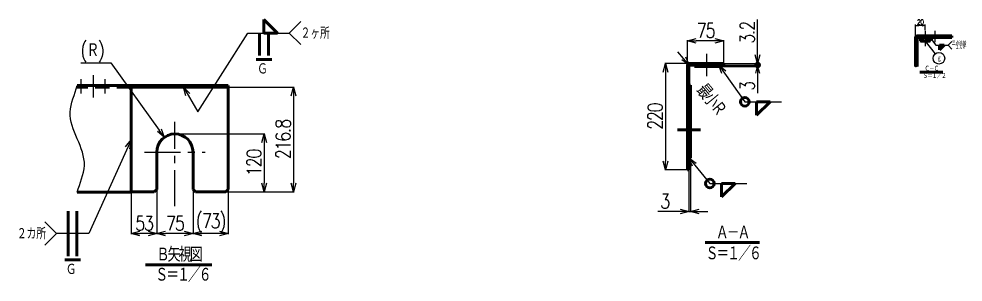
# Model space of a CAD drawing. Header units: millimetres. Extents: x -323 to 4814, y -2938 to 1352.
# Drawn here: x -321 to 1630, y -2938 to -2394 of the extents above; entities that cross this region are included whole.
import ezdxf

# ---------------------------------------------------------------- set-up
doc = ezdxf.new("R2010")
doc.units = ezdxf.units.MM
doc.header["$LTSCALE"] = 2.338583
doc.linetypes.add('CENTER', pattern=[50.8, 31.75, -6.35, 6.35, -6.35])
doc.linetypes.add('DASHED', pattern=[19.05, 12.7, -6.35])
doc.layers.add('NoLayerName_001', color=7, linetype='Continuous')
doc.styles.get("Standard").update_dxf_attribs({"font": 'txt', "bigfont": 'extfont2'})
doc.dimstyles.get("Standard").update_dxf_attribs({"dimtxt": 2.5, "dimasz": 2.5, "dimexe": 1.25, "dimexo": 0.625, "dimtad": 1, "dimdec": 3, "dimzin": 0, "dimdsep": 46, "dimtxsty": 'Standard', "dimcen": 2.5, "dimadec": 0, "dimazin": 0, "dimtfac": 0.75, "dimtdec": 3, "dimtmove": 0, "dimatfit": 3, "dimfxl": 1, "dimarcsym": 0})

# ---------------------------------------------------------------- blocks, each defined once
blk = doc.blocks.new('_OPEN30')
at = {"color": 0, "linetype": 'ByBlock', "lineweight": -2}
for p, q in [((-1, 0.267949), (0, 0)), ((0, 0), (-1, -0.267949)), ((0, 0), (-1, 0))]:
    blk.add_line(p, q, dxfattribs=at)
blk = doc.blocks.new('*D119')
at = {"layer": 'Defpoints', "color": 0}
for p in [(111.1, -2535.3), (106.1, -2752.1), (245.9, -2752.1)]:
    blk.add_point(p, dxfattribs=at)
at = {"layer": 'NoLayerName_001', "color": 0, "linetype": 'Continuous', "lineweight": 25}
for p, q in [((111.7, -2535.3), (247.1, -2535.3)), ((245.9, -2553.3), (245.9, -2734.1)), ((106.7, -2752.1), (247.1, -2752.1))]:
    blk.add_line(p, q, dxfattribs=at)
at = {"layer": 'NoLayerName_001', "color": 0, "lineweight": 25, "xscale": 18, "yscale": 18, "zscale": 18}
for p, rotation in [((245.9, -2535.3), 90), ((245.9, -2752.1), 270)]:
    blk.add_blockref('_OPEN30', p, dxfattribs=dict(at, rotation=rotation))
at = {"layer": 'NoLayerName_001', "color": 2, "lineweight": 50, "insert": (224.6, -2643.7), "char_height": 30, "attachment_point": 5, "rotation": 90}
blk.add_mtext('\\W0.800000;\\T0.875000;216.8', dxfattribs=at)
blk = doc.blocks.new('*D120')
at = {"layer": 'Defpoints', "color": 0}
for p in [(-36.6, -2747.1), (-89.6, -2752.1), (-89.6, -2838.1)]:
    blk.add_point(p, dxfattribs=at)
at = {"layer": 'NoLayerName_001', "color": 0, "linetype": 'Continuous', "lineweight": 25}
for p, q in [((-36.6, -2747.8), (-36.6, -2839.3)), ((-89.6, -2752.8), (-89.6, -2839.3)), ((-54.6, -2838.1), (-71.6, -2838.1))]:
    blk.add_line(p, q, dxfattribs=at)
at = {"layer": 'NoLayerName_001', "color": 0, "lineweight": 25, "xscale": 18, "yscale": 18, "zscale": 18, "rotation": 180}
blk.add_blockref('_OPEN30', (-89.6, -2838.1), dxfattribs=at)
at = {"layer": 'NoLayerName_001', "color": 0, "lineweight": 25, "xscale": 18, "yscale": 18, "zscale": 18}
blk.add_blockref('_OPEN30', (-36.6, -2838.1), dxfattribs=at)
at = {"layer": 'NoLayerName_001', "color": 2, "lineweight": 50, "insert": (-63.1, -2816.8), "char_height": 30, "attachment_point": 5}
blk.add_mtext('\\W0.800000;\\T0.875000;53', dxfattribs=at)
blk = doc.blocks.new('*D121')
at = {"layer": 'Defpoints', "color": 0}
for p in [(-36.6, -2747.1), (38.4, -2747.1), (-36.6, -2838.1)]:
    blk.add_point(p, dxfattribs=at)
at = {"layer": 'NoLayerName_001', "color": 0, "linetype": 'Continuous', "lineweight": 25}
for p, q in [((-36.6, -2747.8), (-36.6, -2839.3)), ((38.4, -2747.8), (38.4, -2839.3)), ((20.4, -2838.1), (-18.6, -2838.1))]:
    blk.add_line(p, q, dxfattribs=at)
at = {"layer": 'NoLayerName_001', "color": 0, "lineweight": 25, "xscale": 18, "yscale": 18, "zscale": 18, "rotation": 180}
blk.add_blockref('_OPEN30', (-36.6, -2838.1), dxfattribs=at)
at = {"layer": 'NoLayerName_001', "color": 0, "lineweight": 25, "xscale": 18, "yscale": 18, "zscale": 18}
blk.add_blockref('_OPEN30', (38.4, -2838.1), dxfattribs=at)
at = {"layer": 'NoLayerName_001', "color": 2, "lineweight": 50, "insert": (0.9, -2816.8), "char_height": 30, "attachment_point": 5}
blk.add_mtext('\\W0.800000;\\T0.875000;75', dxfattribs=at)
blk = doc.blocks.new('*D122')
at = {"layer": 'Defpoints', "color": 0}
for p in [(0.9, -2632.1), (106.1, -2752.1), (185.7, -2752.1)]:
    blk.add_point(p, dxfattribs=at)
at = {"layer": 'NoLayerName_001', "color": 0, "linetype": 'Continuous', "lineweight": 25}
for p, q in [((1.5, -2632.1), (187, -2632.1)), ((185.7, -2650.1), (185.7, -2734.1)), ((106.7, -2752.1), (187, -2752.1))]:
    blk.add_line(p, q, dxfattribs=at)
at = {"layer": 'NoLayerName_001', "color": 0, "lineweight": 25, "xscale": 18, "yscale": 18, "zscale": 18}
for p, rotation in [((185.7, -2632.1), 90), ((185.7, -2752.1), 270)]:
    blk.add_blockref('_OPEN30', p, dxfattribs=dict(at, rotation=rotation))
at = {"layer": 'NoLayerName_001', "color": 2, "lineweight": 50, "insert": (164.4, -2692.1), "char_height": 30, "attachment_point": 5, "rotation": 90}
blk.add_mtext('\\W0.800000;\\T0.875000;120', dxfattribs=at)
blk = doc.blocks.new('*D123')
at = {"layer": 'Defpoints', "color": 0}
for p in [(38.4, -2747.1), (111.1, -2747.1), (38.4, -2838.1)]:
    blk.add_point(p, dxfattribs=at)
at = {"layer": 'NoLayerName_001', "color": 0, "linetype": 'Continuous', "lineweight": 25}
for p, q in [((38.4, -2747.8), (38.4, -2839.3)), ((111.1, -2747.8), (111.1, -2839.3)), ((93.1, -2838.1), (56.4, -2838.1))]:
    blk.add_line(p, q, dxfattribs=at)
at = {"layer": 'NoLayerName_001', "color": 0, "lineweight": 25, "xscale": 18, "yscale": 18, "zscale": 18, "rotation": 180}
blk.add_blockref('_OPEN30', (38.4, -2838.1), dxfattribs=at)
at = {"layer": 'NoLayerName_001', "color": 0, "lineweight": 25, "xscale": 18, "yscale": 18, "zscale": 18}
blk.add_blockref('_OPEN30', (111.1, -2838.1), dxfattribs=at)
at = {"layer": 'NoLayerName_001', "color": 2, "lineweight": 50, "insert": (74.8, -2816.8), "char_height": 30, "attachment_point": 5}
blk.add_mtext('\\W0.800000;\\T0.875000;(73)', dxfattribs=at)
blk = doc.blocks.new('*D124')
at = {"layer": 'Defpoints', "color": 0}
for p in [(-20.9, -2639.1), (0.9, -2669.6)]:
    blk.add_point(p, dxfattribs=at)
at = {"layer": 'NoLayerName_001', "color": 0, "linetype": 'Continuous', "lineweight": 25}
for p, q in [((-193.3, -2485.1), (-131.1, -2485.1)), ((-131.1, -2485.1), (-31.4, -2624.5))]:
    blk.add_line(p, q, dxfattribs=at)
at = {"layer": 'NoLayerName_001', "color": 0, "lineweight": 25, "xscale": 18, "yscale": 18, "zscale": 18, "rotation": 305.5948624765986}
blk.add_blockref('_OPEN30', (-20.9, -2639.1), dxfattribs=at)
at = {"layer": 'NoLayerName_001', "color": 2, "lineweight": 50, "insert": (-170.1, -2463.9), "char_height": 30, "attachment_point": 5}
blk.add_mtext('\\W0.800000;\\T0.875000;(Ｒ)', dxfattribs=at)
blk = doc.blocks.new('_NONE')
blk = doc.blocks.new('JZB_0048')
at = {"layer": 'NoLayerName_001', "color": 4, "linetype": 'CENTER', "lineweight": 25}
for p, q in [((47.3, 241.6), (47.3, 195.2)), ((22.6, 203.6), (22.6, 233.5)), ((72.3, 203.6), (72.3, 233.5))]:
    blk.add_line(p, q, dxfattribs=at)
at = {"layer": 'NoLayerName_001', "color": 3, "linetype": 'DASHED', "lineweight": 50}
for p, q in [((125.9, 216.8), (13.5, 216.8)), ((17.6, 220), (17.6, 216.8)), ((27.6, 216.8), (27.6, 220)), ((67.3, 220), (67.3, 216.8)), ((77.3, 216.8), (77.3, 220))]:
    blk.add_line(p, q, dxfattribs=at)
at = {"layer": 'NoLayerName_001', "color": 7, "linetype": 'Continuous', "lineweight": 50}
for p, q in [((326.5, 220), (14.7, 220)), ((326.5, 216.8), (125.9, 216.8)), ((125.9, 0), (125.9, 215.8)), ((326.5, 216.8), (326.5, 220)), ((14.7, 0), (125.9, 0))]:
    blk.add_line(p, q, dxfattribs=at)
blk.add_ellipse((126, 215.8), major_axis=(0, 1), ratio=0.099504, start_param=1.391859, end_param=1.570796, dxfattribs=at)
at = {"layer": 'NoLayerName_001', "color": 3, "linetype": 'Continuous', "lineweight": 25, "start_tangent": (0.258819, 0.965926), "end_tangent": (0.258819, 0.965926)}
blk.add_spline([(14.7, 0), (29.5, 55), (14.7, 110), (0, 165), (14.7, 220)], degree=3, dxfattribs=at)
blk = doc.blocks.new('JZB_0049')
at = {"layer": 'NoLayerName_001', "color": 7, "linetype": 'Continuous', "lineweight": 50}
for p, q in [((0, 29.4), (0, 246.2)), ((200.7, 34.4), (200.7, 246.2)), ((53, 111.9), (53, 34.4)), ((128, 34.4), (128, 111.9)), ((48, 29.4), (0, 29.4)), ((48, 29.4), (53, 34.4)), ((128, 34.4), (133, 29.4)), ((195.7, 29.4), (133, 29.4)), ((195.7, 29.4), (200.7, 34.4))]:
    blk.add_line(p, q, dxfattribs=at)
at = {"layer": 'NoLayerName_001', "color": 4, "linetype": 'CENTER', "lineweight": 25}
for p, q in [((90.5, 0), (90.5, 174.4)), ((28, 111.9), (153, 111.9))]:
    blk.add_line(p, q, dxfattribs=at)
at = {"layer": 'NoLayerName_001', "color": 7, "linetype": 'Continuous', "lineweight": 50}
blk.add_arc((90.5, 111.9), 37.5, 0, 180, dxfattribs=at)
blk = doc.blocks.new('DIM_0010')
at = {"layer": 'NoLayerName_001', "color": 2, "linetype": 'Continuous', "lineweight": 50}
for p, q in [((105.6, 132.4), (105.6, 85.9)), ((124.1, 85.9), (124.1, 132.4)), ((105.6, 85.9), (105.6, 39.4)), ((124.1, 39.4), (124.1, 85.9)), ((98.8, 31.5), (131.2, 31.5))]:
    blk.add_line(p, q, dxfattribs=at)
at = {"layer": 'NoLayerName_001', "color": 3, "linetype": 'Continuous', "lineweight": 25}
for points in [[(235.9, 279.7), (148.4, 85.9), (81.6, 85.9)], [(224.1, 265.3), (235.9, 279.7), (232.9, 261.3)], [(57.6, 109.9), (81.6, 85.9), (57.6, 61.9)]]:
    blk.add_lwpolyline(points, dxfattribs=at)
at = {"layer": 'NoLayerName_001', "color": 2, "linetype": 'Continuous', "lineweight": 50}
for s, width, p in [('２カ所', 0.666667, (0, 73.9)), ('\u3000Ｇ\u3000', 0.833333, (79, 0))]:
    blk.add_text(s, height=24, dxfattribs=dict(at, width=width)).set_placement(p)
blk = doc.blocks.new('DIM_0011')
at = {"layer": 'NoLayerName_001', "color": 2, "linetype": 'Continuous', "lineweight": 50}
for p, q in [((165.8, 191), (165.8, 163.1)), ((193.7, 163.1), (165.8, 191)), ((156.6, 163.1), (156.6, 116.6)), ((165.8, 163.1), (193.7, 163.1)), ((175.1, 116.6), (175.1, 163.1)), ((149.7, 108.7), (182.1, 108.7))]:
    blk.add_line(p, q, dxfattribs=at)
at = {"layer": 'NoLayerName_001', "color": 3, "linetype": 'Continuous', "lineweight": 25}
for points in [[(241.9, 187.1), (217.9, 163.1), (241.9, 139.1)], [(0, 51.3), (29.1, 0), (132.6, 163.1), (217.9, 163.1)], [(4.7, 33.2), (0, 51.3), (13.1, 38)]]:
    blk.add_lwpolyline(points, dxfattribs=at)
at = {"layer": 'NoLayerName_001', "color": 2, "linetype": 'Continuous', "lineweight": 50}
for s, width, p in [('２ヶ所', 0.666667, (241.9, 151.1)), ('\u3000Ｇ\u3000', 0.833333, (129.9, 77.2))]:
    blk.add_text(s, height=24, dxfattribs=dict(at, width=width)).set_placement(p)
blk = doc.blocks.new('*D125')
at = {"layer": 'Defpoints', "color": 0}
for p in [(1064.1, -2486.4), (1014.6, -2706.4), (1059.9, -2706.4)]:
    blk.add_point(p, dxfattribs=at)
at = {"layer": 'NoLayerName_001', "color": 0, "linetype": 'Continuous', "lineweight": 25}
for p, q in [((1063.5, -2486.4), (1013.3, -2486.4)), ((1014.6, -2504.4), (1014.6, -2688.4)), ((1059.3, -2706.4), (1013.3, -2706.4))]:
    blk.add_line(p, q, dxfattribs=at)
at = {"layer": 'NoLayerName_001', "color": 0, "lineweight": 25, "xscale": 18, "yscale": 18, "zscale": 18}
for p, rotation in [((1014.6, -2486.4), 90), ((1014.6, -2706.4), 270)]:
    blk.add_blockref('_OPEN30', p, dxfattribs=dict(at, rotation=rotation))
at = {"layer": 'NoLayerName_001', "color": 2, "lineweight": 50, "insert": (993.3, -2596.4), "char_height": 30, "attachment_point": 5, "rotation": 90}
blk.add_mtext('\\W0.800000;\\T0.875000;220', dxfattribs=at)
blk = doc.blocks.new('*D126')
at = {"layer": 'Defpoints', "color": 0}
for p in [(1063.5, -2489.9), (1064.1, -2490.6)]:
    blk.add_point(p, dxfattribs=at)
at = {"layer": 'NoLayerName_001', "color": 0, "linetype": 'Continuous', "lineweight": 25}
for p, q in [((1052, -2476), (1040.5, -2462.1)), ((1064.1, -2490.6), (1063.5, -2489.9))]:
    blk.add_line(p, q, dxfattribs=at)
at = {"layer": 'NoLayerName_001', "color": 0, "lineweight": 25, "xscale": 18, "yscale": 18, "zscale": 18, "rotation": 309.6634597077643}
blk.add_blockref('_OPEN30', (1063.5, -2489.9), dxfattribs=at)
at = {"layer": 'NoLayerName_001', "color": 2, "lineweight": 50, "insert": (1109.1, -2560.5), "char_height": 30, "attachment_point": 5, "rotation": 309.6635}
blk.add_mtext('\\W0.800000;\\T0.875000;最小Ｒ', dxfattribs=at)
blk = doc.blocks.new('*D127')
at = {"layer": 'Defpoints', "color": 0}
for p in [(1066.1, -2681.4), (1063.1, -2706.4), (1066.1, -2792.4)]:
    blk.add_point(p, dxfattribs=at)
at = {"layer": 'NoLayerName_001', "color": 0, "linetype": 'Continuous', "lineweight": 25}
for p, q in [((1066.1, -2682.1), (1066.1, -2793.6)), ((1063.1, -2707.1), (1063.1, -2793.6)), ((1063.1, -2792.4), (998.7, -2792.4)), ((1045.1, -2792.4), (1027.1, -2792.4)), ((1063.1, -2792.4), (1066.1, -2792.4)), ((1084.1, -2792.4), (1102.1, -2792.4))]:
    blk.add_line(p, q, dxfattribs=at)
at = {"layer": 'NoLayerName_001', "color": 0, "lineweight": 25, "xscale": 18, "yscale": 18, "zscale": 18}
blk.add_blockref('_OPEN30', (1063.1, -2792.4), dxfattribs=at)
at = {"layer": 'NoLayerName_001', "color": 0, "lineweight": 25, "xscale": 18, "yscale": 18, "zscale": 18, "rotation": 180}
blk.add_blockref('_OPEN30', (1066.1, -2792.4), dxfattribs=at)
at = {"layer": 'NoLayerName_001', "color": 2, "lineweight": 50, "insert": (1012.9, -2771.1), "char_height": 30, "attachment_point": 5}
blk.add_mtext('\\W0.800000;\\T0.875000;3', dxfattribs=at)
blk = doc.blocks.new('*D128')
at = {"layer": 'Defpoints', "color": 0}
for p in [(1059.9, -2439.4), (1059.9, -2490.6), (1134.9, -2486.4)]:
    blk.add_point(p, dxfattribs=at)
at = {"layer": 'NoLayerName_001', "color": 0, "linetype": 'Continuous', "lineweight": 25}
for p, q in [((1059.9, -2490), (1059.9, -2438.2)), ((1134.9, -2485.8), (1134.9, -2438.2)), ((1116.9, -2439.4), (1077.9, -2439.4))]:
    blk.add_line(p, q, dxfattribs=at)
at = {"layer": 'NoLayerName_001', "color": 0, "lineweight": 25, "xscale": 18, "yscale": 18, "zscale": 18, "rotation": 180}
blk.add_blockref('_OPEN30', (1059.9, -2439.4), dxfattribs=at)
at = {"layer": 'NoLayerName_001', "color": 0, "lineweight": 25, "xscale": 18, "yscale": 18, "zscale": 18}
blk.add_blockref('_OPEN30', (1134.9, -2439.4), dxfattribs=at)
at = {"layer": 'NoLayerName_001', "color": 2, "lineweight": 50, "insert": (1097.4, -2418.1), "char_height": 30, "attachment_point": 5}
blk.add_mtext('\\W0.800000;\\T0.875000;75', dxfattribs=at)
blk = doc.blocks.new('_DOT')
at = {"color": 0, "linetype": 'ByBlock', "lineweight": -2}
blk.add_line((-0.5, 0), (-1, 0), dxfattribs=at)
at = {"color": 0, "linetype": 'ByBlock', "lineweight": -2, "const_width": 0.5}
blk.add_lwpolyline([(-0.25, 0, 1), (0.25, 0, 1)], format="xyb", close=True, dxfattribs=at)
blk = doc.blocks.new('*D129')
at = {"layer": 'Defpoints', "color": 0}
for p in [(1124.9, -2492.6), (1134.9, -2489.6), (1205.1, -2492.6)]:
    blk.add_point(p, dxfattribs=at)
at = {"layer": 'NoLayerName_001', "color": 0, "linetype": 'Continuous', "lineweight": 25}
for p, q in [((1205.1, -2476.1), (1205.1, -2462.6)), ((1125.6, -2492.6), (1206.4, -2492.6)), ((1135.6, -2489.6), (1206.4, -2489.6)), ((1205.1, -2489.6), (1205.1, -2492.6)), ((1205.1, -2492.6), (1205.1, -2548.1)), ((1205.1, -2506.1), (1205.1, -2519.6))]:
    blk.add_line(p, q, dxfattribs=at)
at = {"layer": 'NoLayerName_001', "color": 0, "lineweight": 25, "xscale": 13.5, "yscale": 13.5, "zscale": 13.5}
for name, p, rotation in [('_DOT', (1205.1, -2489.6), 270), ('_OPEN30', (1205.1, -2492.6), 90)]:
    blk.add_blockref(name, p, dxfattribs=dict(at, rotation=rotation))
at = {"layer": 'NoLayerName_001', "color": 2, "lineweight": 50, "insert": (1183.8, -2533.9), "char_height": 30, "attachment_point": 5, "rotation": 90}
blk.add_mtext('\\W0.800000;\\T0.875000;3', dxfattribs=at)
blk = doc.blocks.new('*D130')
at = {"layer": 'Defpoints', "color": 0}
for p in [(1134.9, -2486.4), (1134.9, -2489.6), (1205.1, -2489.6)]:
    blk.add_point(p, dxfattribs=at)
at = {"layer": 'NoLayerName_001', "color": 0, "linetype": 'Continuous', "lineweight": 25}
for p, q in [((1205.1, -2486.4), (1205.1, -2395.6)), ((1205.1, -2468.4), (1205.1, -2450.4)), ((1135.6, -2486.4), (1206.4, -2486.4)), ((1135.6, -2489.6), (1206.4, -2489.6)), ((1205.1, -2486.4), (1205.1, -2489.6))]:
    blk.add_line(p, q, dxfattribs=at)
at = {"layer": 'NoLayerName_001', "color": 0, "lineweight": 25, "xscale": 18, "yscale": 18, "zscale": 18, "rotation": 270}
blk.add_blockref('_OPEN30', (1205.1, -2486.4), dxfattribs=at)
at = {"layer": 'NoLayerName_001', "color": 2, "lineweight": 50, "insert": (1183.8, -2423), "char_height": 30, "attachment_point": 5, "rotation": 90}
blk.add_mtext('\\W0.800000;\\T0.875000;3.2', dxfattribs=at)
blk = doc.blocks.new('JZB_0050')
at = {"layer": 'NoLayerName_001', "color": 7, "linetype": 'Continuous', "lineweight": 50}
for p, q in [((0, 215.8), (0, 0)), ((3.2, 0), (3.2, 215.8)), ((75, 220), (4.2, 220)), ((4.2, 216.8), (75, 216.8)), ((75, 216.8), (75, 220)), ((0, 0), (3.2, 0))]:
    blk.add_line(p, q, dxfattribs=at)
at = {"layer": 'NoLayerName_001', "color": 3, "linetype": 'DASHED', "lineweight": 50}
blk.add_line((0, 120), (3.2, 120), dxfattribs=at)
at = {"layer": 'NoLayerName_001', "color": 7, "linetype": 'Continuous', "lineweight": 50}
for radius in [4.2, 1]:
    blk.add_arc((4.2, 215.8), radius, 90, 180, dxfattribs=at)
blk = doc.blocks.new('JZB_0051')
at = {"layer": 'NoLayerName_001', "color": 4, "linetype": 'CENTER', "lineweight": 25}
blk.add_line((25, 0), (25, 46.2), dxfattribs=at)
at = {"layer": 'NoLayerName_001', "color": 7, "linetype": 'Continuous', "lineweight": 50}
for p, q in [((0, 23), (0, 20)), ((50, 20), (0, 20)), ((50, 20), (50, 23))]:
    blk.add_line(p, q, dxfattribs=at)
blk = doc.blocks.new('JZB_0052')
at = {"layer": 'NoLayerName_001', "color": 7, "linetype": 'Continuous', "lineweight": 50}
for p, q in [((26.9, 150), (23.9, 150)), ((26.9, 0), (26.9, 150)), ((26.9, 0), (23.9, 0))]:
    blk.add_line(p, q, dxfattribs=at)
at = {"layer": 'NoLayerName_001', "color": 4, "linetype": 'CENTER', "lineweight": 50}
blk.add_line((47.9, 57.5), (0, 57.5), dxfattribs=at)
blk = doc.blocks.new('DIM_0012')
at = {"layer": 'NoLayerName_001', "color": 2, "linetype": 'Continuous', "lineweight": 50}
for p, q in [((67.3, 28.1), (67.3, 0.2)), ((95.4, 28.1), (67.3, 28.1)), ((67.3, 0.2), (95.4, 28.1))]:
    blk.add_line(p, q, dxfattribs=at)
at = {"layer": 'NoLayerName_001', "color": 3, "linetype": 'Continuous', "lineweight": 25}
for points in [[(7.6, 64.2), (0, 81.2), (15.1, 70.3)], [(0, 81.2), (43.3, 28.1), (119.4, 28.1)]]:
    blk.add_lwpolyline(points, dxfattribs=at)
at = {"layer": 'NoLayerName_001', "color": 2, "linetype": 'Continuous', "lineweight": 50}
blk.add_circle((43.3, 28.1), 9, dxfattribs=at)
blk = doc.blocks.new('DIM_0013')
at = {"layer": 'NoLayerName_001', "color": 2, "linetype": 'Continuous', "lineweight": 50}
for p, q in [((77.5, 28.1), (77.5, 0.2)), ((105.7, 28.1), (77.5, 28.1)), ((77.5, 0.2), (105.7, 28.1))]:
    blk.add_line(p, q, dxfattribs=at)
at = {"layer": 'NoLayerName_001', "color": 3, "linetype": 'Continuous', "lineweight": 25}
for points in [[(6.4, 86.6), (0, 104.1), (14.3, 92.2)], [(0, 104.1), (53.5, 28.1), (129.7, 28.1)]]:
    blk.add_lwpolyline(points, dxfattribs=at)
at = {"layer": 'NoLayerName_001', "color": 2, "linetype": 'Continuous', "lineweight": 50}
blk.add_circle((53.5, 28.1), 9, dxfattribs=at)
blk = doc.blocks.new('*D131')
at = {"layer": 'Defpoints', "color": 0}
for p in [(1531.2, -2407.8), (1551.2, -2419.2), (1531.2, -2433.4)]:
    blk.add_point(p, dxfattribs=at)
at = {"layer": 'NoLayerName_001', "color": 0, "linetype": 'Continuous', "lineweight": 25}
for p, q in [((1531.2, -2431.4), (1531.2, -2405.8)), ((1545.2, -2407.8), (1537.2, -2407.8)), ((1551.2, -2417.2), (1551.2, -2405.8))]:
    blk.add_line(p, q, dxfattribs=at)
at = {"layer": 'NoLayerName_001', "color": 0, "lineweight": 25, "xscale": 6, "yscale": 6, "zscale": 6, "rotation": 180}
blk.add_blockref('_OPEN30', (1531.2, -2407.8), dxfattribs=at)
at = {"layer": 'NoLayerName_001', "color": 0, "lineweight": 25, "xscale": 6, "yscale": 6, "zscale": 6}
blk.add_blockref('_OPEN30', (1551.2, -2407.8), dxfattribs=at)
at = {"layer": 'NoLayerName_001', "color": 2, "lineweight": 50, "insert": (1541.2, -2400.7), "char_height": 10, "attachment_point": 5}
blk.add_mtext('\\W0.800000;\\T0.875000;20', dxfattribs=at)
blk = doc.blocks.new('JZB_0053')
at = {"layer": 'NoLayerName_001', "color": 4, "linetype": 'CENTER', "lineweight": 25}
blk.add_line((9.8, 31.2), (9.8, 0), dxfattribs=at)
at = {"layer": 'NoLayerName_001', "color": 7, "linetype": 'Continuous', "lineweight": 50}
for p, q in [((0, 18), (0, 10.9)), ((0, 10.9), (1.6, 10)), ((1.6, 10), (18.1, 10)), ((4.9, 18), (4.9, 10.9)), ((14.7, 18), (14.7, 10.9)), ((18.1, 10), (19.6, 10.9)), ((19.6, 18), (19.6, 10.9))]:
    blk.add_line(p, q, dxfattribs=at)
for points, start_tangent, end_tangent in [([(0, 10.9), (0.6, 10.6), (1.3, 10.3), (2, 10.2), (2.6, 10.1), (3.2, 10.2), (3.8, 10.4), (4.3, 10.6), (4.9, 10.9)], (0.888205, -0.459447), (0.885564, 0.464517)), ([(4.9, 10.9), (6.2, 10.6), (7.4, 10.3), (8.6, 10.2), (9.9, 10.1), (11.2, 10.2), (13, 10.5), (14.7, 10.9)], (0.968015, -0.250892), (0.971043, 0.238904)), ([(14.7, 10.9), (15.4, 10.6), (16, 10.3), (16.7, 10.2), (17.4, 10.1), (17.9, 10.2), (18.5, 10.4), (19.1, 10.6), (19.6, 10.9)], (0.888205, -0.459447), (0.885564, 0.464517))]:
    blk.add_spline(points, degree=3, dxfattribs=dict(at, start_tangent=start_tangent, end_tangent=end_tangent))
blk = doc.blocks.new('JZB_0054')
at = {"layer": 'NoLayerName_001', "color": 7, "linetype": 'Continuous', "lineweight": 50}
for p, q in [((0, 60), (0, 0.5)), ((3.2, 60), (3.2, 0.5)), ((75, 64.2), (4.2, 64.2)), ((4.2, 61), (75, 61)), ((75, 61), (75, 64.2))]:
    blk.add_line(p, q, dxfattribs=at)
at = {"layer": 'NoLayerName_001', "color": 3, "linetype": 'DASHED', "lineweight": 50}
for p, q in [((14, 64.2), (14, 61)), ((26, 61), (26, 64.2)), ((35, 64.2), (35, 61)), ((45, 61), (45, 64.2))]:
    blk.add_line(p, q, dxfattribs=at)
at = {"layer": 'NoLayerName_001', "color": 4, "linetype": 'CENTER', "lineweight": 25}
blk.add_line((40, 74.2), (40, 51), dxfattribs=at)
at = {"layer": 'NoLayerName_001', "color": 7, "linetype": 'Continuous', "lineweight": 50}
for radius in [4.2, 1]:
    blk.add_arc((4.2, 60), radius, 90, 180, dxfattribs=at)
at = {"layer": 'NoLayerName_001', "color": 3, "linetype": 'Continuous', "lineweight": 25, "start_tangent": (-0.847998, 0.529999), "end_tangent": (-0.847998, 0.529999)}
blk.add_spline([(3.2, 0.5), (2.4, 1), (1.6, 0.5), (0.8, 0), (0, 0.5)], degree=3, dxfattribs=at)
blk = doc.blocks.new('DIM_0014')
at = {"layer": 'NoLayerName_001', "color": 2, "linetype": 'Continuous', "lineweight": 50}
for p, q in [((18.5, 9.4), (18.5, 0.1)), ((27.9, 9.4), (18.5, 9.4)), ((18.5, 0.1), (27.9, 9.4))]:
    blk.add_line(p, q, dxfattribs=at)
at = {"layer": 'NoLayerName_001', "color": 3, "linetype": 'Continuous', "lineweight": 25}
for points in [[(2.1, 18.6), (0, 24.4), (4.8, 20.4)], [(0, 24.4), (10.5, 9.4), (35.9, 9.4)], [(43.9, 17.4), (35.9, 9.4), (43.9, 1.4)]]:
    blk.add_lwpolyline(points, dxfattribs=at)
at = {"layer": 'NoLayerName_001', "color": 2, "linetype": 'Continuous', "lineweight": 50, "width": 0.666667}
for s, p in [('三点溶接', (43.9, 9.6)), ('\u3000２カ所', (43.9, 1.2))]:
    blk.add_text(s, height=8, dxfattribs=at).set_placement(p)
blk = doc.blocks.new('DIM_0015')
at = {"layer": 'NoLayerName_001', "color": 3, "linetype": 'Continuous', "lineweight": 25}
for points in [[(2.5, 41.7), (0, 47.3), (5, 43.7)], [(0, 47.3), (20.9, 21.3)]]:
    blk.add_lwpolyline(points, dxfattribs=at)
blk.add_circle((28.5, 12), 12, dxfattribs=at)
at = {"layer": 'NoLayerName_001', "color": 2, "linetype": 'Continuous', "lineweight": 50, "width": 0.666667}
blk.add_text('ｇ', height=10, dxfattribs=at).set_placement((24.5, 7))

msp = doc.modelspace()

# ---------------------------------------------------------------- hatches: boundary and pattern name
at = {"layer": 'NoLayerName_001', "linetype": 'Continuous', "lineweight": 25}
h = msp.add_hatch(dxfattribs=at)
h.set_pattern_fill('ANSI31', color=6, scale=0.063)
h.set_pattern_definition([(45, (1606.21028, -2429.15522), (-0.14143903, 0.14143903), [])])
h.paths.add_polyline_path([(1541.3953, -2432.3552), (1541.3953, -2435.3552), (1538.3953, -2432.3552)])
h = msp.add_hatch(dxfattribs=at)
h.set_pattern_fill('ANSI31', color=6, scale=0.063, angle=90)
h.set_pattern_definition([(135, (1606.21028, -2429.15522), (-0.141439, -0.141439), [])])
h.paths.add_polyline_path([(1561.0252, -2432.3552), (1561.0252, -2435.3552), (1564.0252, -2432.3552)])

# ---------------------------------------------------------------- linework, layer by layer
at = {"layer": 'NoLayerName_001', "color": 6, "linetype": 'Continuous', "lineweight": 50}
for p, q in [((1541.3953, -2435.3552), (1538.3953, -2432.3552)), ((1561.0252, -2435.3552), (1564.0252, -2432.3552))]:
    msp.add_line(p, q, dxfattribs=at)

# ---------------------------------------------------------------- block references
at = {"layer": 'NoLayerName_001', "color": 3, "linetype": 'Continuous', "lineweight": 25}
for name, p in [('DIM_0011', (19.051, -2586.6028)), ('DIM_0014', (1562.5252, -2458.2486)), ('DIM_0015', (1551.2103, -2487.6898)), ('DIM_0013', (1124.9379, -2593.749)), ('DIM_0010', (-325.4808, -2923.9533)), ('DIM_0012', (1063.1379, -2762.6352))]:
    msp.add_blockref(name, p, dxfattribs=at)
at = {"layer": 'NoLayerName_001'}
for name, p in [('JZB_0054', (1531.2103, -2493.3808)), ('JZB_0053', (1541.3953, -2450.3552)), ('JZB_0051', (1074.9379, -2512.6328)), ('JZB_0050', (1059.9379, -2706.4328)), ('JZB_0048', (-215.4521, -2752.134)), ('JZB_0049', (-89.5859, -2781.5191)), ('JZB_0052', (1039.19, -2681.4328))]:
    msp.add_blockref(name, p, dxfattribs=at)

# ---------------------------------------------------------------- texts
at = {"layer": 'NoLayerName_001', "color": 2, "lineweight": 50, "line_spacing_factor": 0.6}
for s, insert, char_height, width, attachment_point in [('\\A1;\\W0.800000;\\T0.750000;\\L\u3000Ｃ－Ｃ\u3000\\l', (1564.1989, -2497.3015), 10, 51, 5), ('\\A1;\\W0.800000;\\T0.750000;Ｓ＝１／２', (1546.1989, -2517.4828), 10, 51, 7), ('\\A1;\\W0.800000;\\T0.750000;\\L\u3000Ａ－Ａ\u3000\\l', (1096.4015, -2850.8705), 30, 153, 7), ('\\A1;\\W0.816497;\\T0.816497;\\L\u3000Ｂ矢視図\u3000\\l', (-60.048, -2896.5717), 30, 187.385965, 7), ('\\A1;\\W0.800000;\\T0.750000;Ｓ＝１／６', (1097.5578, -2894.3197), 30, 153, 7), ('\\A1;\\W0.800000;\\T0.750000;Ｓ＝１／６', (-39.5002, -2938.4755), 30, 153, 7)]:
    msp.add_mtext(s, dxfattribs=dict(at, insert=insert, char_height=char_height, width=width, attachment_point=attachment_point))

# ---------------------------------------------------------------- dimensions: what is measured, and where the dimension line sits
at = {"layer": 'NoLayerName_001', "color": 3, "linetype": 'Continuous', "lineweight": 50}
for base, p1, p2, angle, override, picture, middle in [((1059.9379, -2439.4396), (1134.9379, -2486.4328), (1059.9379, -2490.6328), 180, {"dimtxt": 30, "dimasz": 18, "dimgap": 6, "dimzin": 8, "dimblk": 'OPEN30', "dimclrd": 0, "dimclre": 0, "dimclrt": 2, "dimtp": 0, "dimtm": 0, "dimlwd": 25, "dimlwe": 25}, '*D128', (1097.4379, -2439.4396)), ((1205.1397, -2489.6328), (1134.9379, -2486.4328), (1134.9379, -2489.6328), 270, {"dimtxt": 30, "dimasz": 18, "dimgap": 6, "dimzin": 8, "dimblk1": 'OPEN30', "dimblk2": 'NONE', "dimsah": 1, "dimclrd": 0, "dimclre": 0, "dimclrt": 2, "dimtp": 0, "dimtm": 0, "dimlwd": 25, "dimlwe": 25}, '*D130', (1205.1397, -2423.0357)), ((1531.2103, -2407.8485), (1551.2103, -2419.1552), (1531.2103, -2433.3552), 180, {"dimtxt": 10, "dimasz": 6, "dimexe": 2, "dimexo": 2, "dimgap": 2, "dimzin": 8, "dimblk": 'OPEN30', "dimclrd": 0, "dimclre": 0, "dimclrt": 2, "dimtp": 0, "dimtm": 0, "dimlwd": 25, "dimlwe": 25}, '*D131', (1541.2103, -2407.8485)), ((1205.1397, -2492.6328), (1134.9379, -2489.6328), (1124.9379, -2492.6328), 270, {"dimtxt": 30, "dimasz": 13.5, "dimgap": 6, "dimzin": 8, "dimblk1": 'DOT', "dimblk2": 'OPEN30', "dimsah": 1, "dimclrd": 0, "dimclre": 0, "dimclrt": 2, "dimtp": 0, "dimtm": 0, "dimlwd": 25, "dimlwe": 25}, '*D129', (1205.1397, -2533.8528)), ((1014.5994, -2706.4328), (1064.1379, -2486.4328), (1059.9379, -2706.4328), 270, {"dimtxt": 30, "dimasz": 18, "dimgap": 6, "dimzin": 8, "dimblk": 'OPEN30', "dimclrd": 0, "dimclre": 0, "dimclrt": 2, "dimtp": 0, "dimtm": 0, "dimlwd": 25, "dimlwe": 25}, '*D125', (1014.5994, -2596.4328)), ((245.8863, -2752.134), (111.0916, -2535.334), (106.0916, -2752.134), 270, {"dimtxt": 30, "dimasz": 18, "dimgap": 6, "dimzin": 8, "dimblk": 'OPEN30', "dimclrd": 0, "dimclre": 0, "dimclrt": 2, "dimtp": 0, "dimtm": 0, "dimlwd": 25, "dimlwe": 25}, '*D119', (245.8863, -2643.734)), ((185.7319, -2752.134), (0.9141, -2632.134), (106.0916, -2752.134), 270, {"dimtxt": 30, "dimasz": 18, "dimgap": 6, "dimzin": 8, "dimblk": 'OPEN30', "dimclrd": 0, "dimclre": 0, "dimclrt": 2, "dimtp": 0, "dimtm": 0, "dimlwd": 25, "dimlwe": 25}, '*D122', (185.7319, -2692.134)), ((-89.5859, -2838.0783), (-36.5859, -2747.134), (-89.5859, -2752.134), 180, {"dimtxt": 30, "dimasz": 18, "dimgap": 6, "dimzin": 8, "dimblk": 'OPEN30', "dimclrd": 0, "dimclre": 0, "dimclrt": 2, "dimtp": 0, "dimtm": 0, "dimlwd": 25, "dimlwe": 25}, '*D120', (-63.0859, -2838.0783)), ((-36.5859, -2838.0783), (38.4141, -2747.134), (-36.5859, -2747.134), 180, {"dimtxt": 30, "dimasz": 18, "dimgap": 6, "dimzin": 8, "dimblk": 'OPEN30', "dimclrd": 0, "dimclre": 0, "dimclrt": 2, "dimtp": 0, "dimtm": 0, "dimlwd": 25, "dimlwe": 25}, '*D121', (0.9141, -2838.0783)), ((38.4141, -2838.0783), (111.0916, -2747.134), (38.4141, -2747.134), 180, {"dimtxt": 30, "dimasz": 18, "dimgap": 6, "dimdec": 0, "dimzin": 8, "dimpost": '(<>)', "dimblk": 'OPEN30', "dimclrd": 0, "dimclre": 0, "dimclrt": 2, "dimtp": 0, "dimtm": 0, "dimlwd": 25, "dimlwe": 25}, '*D123', (74.7528, -2838.0783))]:
    dim = msp.add_linear_dim(base=base, p1=p1, p2=p2, angle=angle, text='\\W0.800000;\\T0.875000;<>', dimstyle='Standard', override=override, dxfattribs=at)
    dim.commit()
    dim.dimension.update_dxf_attribs({"geometry": picture, "text_midpoint": middle, "dimtype": 160})
for center, mpoint, text, override, picture, middle in [((0.9141, -2669.634), (-20.9128, -2639.1407), '\\W0.800000;\\T0.875000;(Ｒ)', {"dimtxt": 30, "dimasz": 18, "dimgap": 6, "dimtad": 3, "dimtih": 1, "dimtoh": 1, "dimzin": 8, "dimpost": '(Ｒ<>)', "dimblk1": 'NONE', "dimblk2": 'OPEN30', "dimsah": 1, "dimcen": 0, "dimse2": 1, "dimclrd": 0, "dimclre": 0, "dimclrt": 2, "dimtp": 0, "dimtm": 0, "dimtofl": 0, "dimlwd": 25, "dimlwe": 25}, '*D124', (-170.1451, -2485.1408)), ((1064.1379, -2490.6328), (1063.4996, -2489.863), '\\W0.800000;\\T0.875000;最小Ｒ', {"dimtxt": 30, "dimasz": 18, "dimgap": 6, "dimtad": 3, "dimzin": 8, "dimpost": 'Ｒ<>', "dimblk1": 'NONE', "dimblk2": 'OPEN30', "dimsah": 1, "dimcen": 0, "dimse2": 1, "dimclrd": 0, "dimclre": 0, "dimclrt": 2, "dimtp": 0, "dimtm": 0, "dimtmove": 2, "dimlwd": 25, "dimlwe": 25}, '*D126', (1109.1463, -2560.4666))]:
    dim = msp.add_radius_dim(center=center, mpoint=mpoint, text=text, dimstyle='Standard', override=override, dxfattribs=at)
    dim.commit()
    dim.dimension.update_dxf_attribs({"geometry": picture, "text_midpoint": middle, "dimtype": 164})
dim = msp.add_linear_dim(base=(1066.1379, -2792.3771), p1=(1063.1379, -2706.4328), p2=(1066.1379, -2681.4328), text='\\W0.800000;\\T0.875000;<>', dimstyle='Standard', override={"dimtxt": 30, "dimasz": 18, "dimgap": 6, "dimzin": 8, "dimblk": 'OPEN30', "dimclrd": 0, "dimclre": 0, "dimclrt": 2, "dimtp": 0, "dimtm": 0, "dimlwd": 25, "dimlwe": 25}, dxfattribs=at)
dim.commit()
dim.dimension.update_dxf_attribs({"geometry": '*D127', "text_midpoint": (1012.9179, -2792.3771), "dimtype": 160})

doc.saveas('drawing.dxf')
